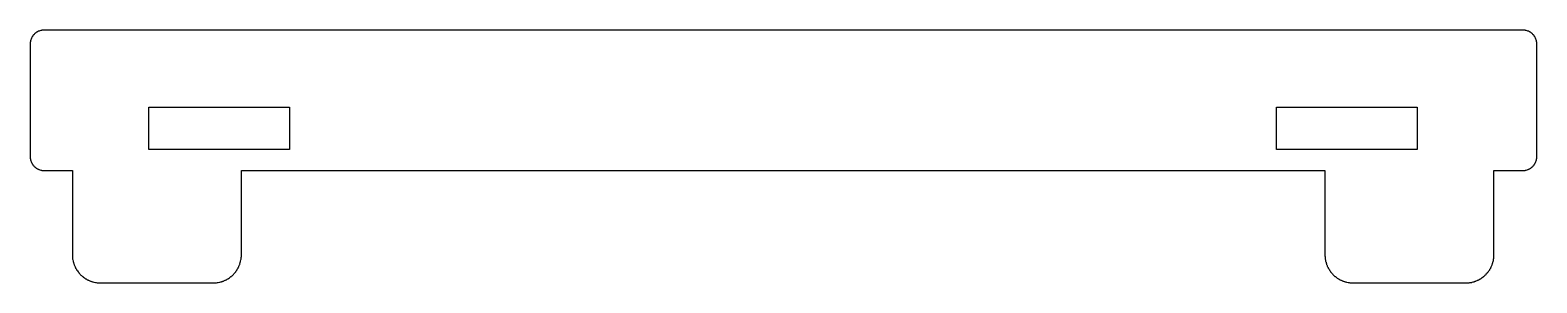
# Model space of a CAD drawing. Header units: metres. Extents: x -3 to 104, y 0 to 18.
import ezdxf

# ---------------------------------------------------------------- set-up
doc = ezdxf.new("R2010")
doc.units = ezdxf.units.M

msp = doc.modelspace()

# ---------------------------------------------------------------- linework, layer by layer
for p, q in [((-2.99, 17.14), (-3, 17.07)), ((-2.98, 17.17), (-2.99, 17.16)), ((-2.99, 17.16), (-2.99, 17.14)), ((-2.97, 17.22), (-2.98, 17.21)), ((-2.98, 17.21), (-2.98, 17.19)), ((-2.98, 17.19), (-2.98, 17.17)), ((-2.95, 17.31), (-2.97, 17.24)), ((-2.97, 17.24), (-2.97, 17.22)), ((-2.93, 17.36), (-2.95, 17.31)), ((-2.92, 17.39), (-2.93, 17.38)), ((-2.93, 17.38), (-2.93, 17.36)), ((-2.91, 17.41), (-2.92, 17.39)), ((-2.88, 17.47), (-2.91, 17.42)), ((-2.91, 17.42), (-2.91, 17.41)), ((-2.87, 17.5), (-2.88, 17.48)), ((-2.88, 17.48), (-2.88, 17.47)), ((-2.86, 17.51), (-2.87, 17.5)), ((-2.85, 17.53), (-2.86, 17.51)), ((-2.84, 17.54), (-2.85, 17.53)), ((-2.83, 17.56), (-2.84, 17.54)), ((-2.82, 17.57), (-2.83, 17.56)), ((-2.81, 17.59), (-2.82, 17.57)), ((-2.8, 17.6), (-2.81, 17.59)), ((-2.78, 17.63), (-2.8, 17.6)), ((-2.77, 17.64), (-2.78, 17.63)), ((-2.75, 17.66), (-2.77, 17.64)), ((-2.72, 17.69), (-2.75, 17.66)), ((-2.69, 17.72), (-2.72, 17.69)), ((-2.66, 17.75), (-2.69, 17.72)), ((-2.64, 17.77), (-2.66, 17.75)), ((-2.63, 17.78), (-2.64, 17.77)), ((-2.6, 17.8), (-2.63, 17.78)), ((-2.59, 17.81), (-2.6, 17.8)), ((-2.57, 17.82), (-2.59, 17.81)), ((-2.56, 17.83), (-2.57, 17.82)), ((-2.54, 17.84), (-2.56, 17.83)), ((-2.53, 17.85), (-2.54, 17.84)), ((-2.51, 17.86), (-2.53, 17.85)), ((-2.5, 17.87), (-2.51, 17.86)), ((-2.48, 17.88), (-2.5, 17.87)), ((-2.47, 17.88), (-2.48, 17.88)), ((-2.42, 17.91), (-2.47, 17.88)), ((-2.41, 17.91), (-2.42, 17.91)), ((-2.39, 17.92), (-2.41, 17.91)), ((-2.38, 17.93), (-2.39, 17.92)), ((-2.36, 17.93), (-2.38, 17.93)), ((-2.31, 17.95), (-2.36, 17.93)), ((-2.24, 17.97), (-2.31, 17.95)), ((-2.22, 17.97), (-2.24, 17.97)), ((-2.21, 17.98), (-2.22, 17.97)), ((-2.19, 17.98), (-2.21, 17.98)), ((-2.17, 17.98), (-2.19, 17.98)), ((-2.16, 17.99), (-2.17, 17.98)), ((-2.14, 17.99), (-2.16, 17.99)), ((-2.07, 18), (-2.14, 17.99)), ((-2.05, 18), (-2.07, 18)), ((-2.04, 18), (-2.05, 18)), ((-2.02, 18), (-2.04, 18)), ((103.02, 18), (-2.02, 18)), ((103.03, 18), (103.02, 18)), ((103.05, 18), (103.03, 18)), ((103.07, 18), (103.05, 18)), ((103.14, 17.99), (103.07, 18)), ((103.16, 17.99), (103.14, 17.99)), ((103.17, 17.98), (103.16, 17.99)), ((103.19, 17.98), (103.17, 17.98)), ((103.21, 17.98), (103.19, 17.98)), ((103.22, 17.97), (103.21, 17.98)), ((103.24, 17.97), (103.22, 17.97)), ((103.31, 17.95), (103.24, 17.97)), ((103.36, 17.93), (103.31, 17.95)), ((103.38, 17.93), (103.36, 17.93)), ((103.39, 17.92), (103.38, 17.93)), ((103.41, 17.91), (103.39, 17.92)), ((103.42, 17.91), (103.41, 17.91)), ((103.47, 17.88), (103.42, 17.91)), ((103.48, 17.88), (103.47, 17.88)), ((103.5, 17.87), (103.48, 17.88)), ((103.52, 17.86), (103.5, 17.87)), ((103.53, 17.85), (103.52, 17.86)), ((103.55, 17.84), (103.53, 17.85)), ((103.56, 17.83), (103.55, 17.84)), ((103.57, 17.82), (103.56, 17.83)), ((103.59, 17.81), (103.57, 17.82)), ((103.6, 17.8), (103.59, 17.81)), ((103.63, 17.78), (103.6, 17.8)), ((103.64, 17.77), (103.63, 17.78)), ((103.66, 17.75), (103.64, 17.77)), ((103.69, 17.72), (103.66, 17.75)), ((103.72, 17.69), (103.69, 17.72)), ((103.75, 17.66), (103.72, 17.69)), ((103.77, 17.64), (103.75, 17.66)), ((103.78, 17.63), (103.77, 17.64)), ((103.8, 17.6), (103.78, 17.63)), ((103.81, 17.59), (103.8, 17.6)), ((103.82, 17.57), (103.81, 17.59)), ((103.83, 17.56), (103.82, 17.57)), ((103.84, 17.54), (103.83, 17.56)), ((103.85, 17.53), (103.84, 17.54)), ((103.86, 17.51), (103.85, 17.53)), ((103.87, 17.5), (103.86, 17.51)), ((103.88, 17.48), (103.87, 17.5)), ((103.88, 17.47), (103.88, 17.48)), ((103.91, 17.42), (103.88, 17.47)), ((103.91, 17.41), (103.91, 17.42)), ((103.92, 17.39), (103.91, 17.41)), ((103.93, 17.38), (103.92, 17.39)), ((103.93, 17.36), (103.93, 17.38)), ((103.95, 17.31), (103.93, 17.36)), ((103.97, 17.24), (103.95, 17.31)), ((103.97, 17.22), (103.97, 17.24)), ((103.98, 17.21), (103.97, 17.22)), ((103.98, 17.19), (103.98, 17.21)), ((103.98, 17.17), (103.98, 17.19)), ((103.99, 17.16), (103.98, 17.17)), ((103.99, 17.14), (103.99, 17.16)), ((104, 17.07), (103.99, 17.14)), ((-3, 17.07), (-3, 17.05)), ((-3, 17.05), (-3, 17.04)), ((-3, 17.04), (-3, 17.02)), ((-3, 17.02), (-3, 8.98)), ((104, 17.05), (104, 17.07)), ((104, 17.04), (104, 17.05)), ((104, 17.02), (104, 17.04)), ((104, 8.98), (104, 17.02)), ((5.42, 9.5), (5.42, 12.5)), ((5.42, 12.5), (15.42, 12.5)), ((15.42, 12.5), (15.42, 9.5)), ((85.5, 9.5), (85.5, 12.5)), ((85.5, 12.5), (95.5, 12.5)), ((95.5, 12.5), (95.5, 9.5)), ((-3, 8.98), (-3, 8.96)), ((-3, 8.96), (-3, 8.95)), ((-3, 8.95), (-3, 8.93)), ((-3, 8.93), (-2.99, 8.86)), ((-2.99, 8.86), (-2.99, 8.84)), ((-2.99, 8.84), (-2.98, 8.83)), ((-2.98, 8.83), (-2.98, 8.81)), ((-2.98, 8.81), (-2.98, 8.79)), ((-2.98, 8.79), (-2.97, 8.78)), ((-2.97, 8.78), (-2.97, 8.76)), ((-2.97, 8.76), (-2.95, 8.69)), ((-2.95, 8.69), (-2.93, 8.64)), ((-2.93, 8.64), (-2.93, 8.62)), ((-2.93, 8.62), (-2.92, 8.61)), ((-2.92, 8.61), (-2.91, 8.59)), ((-2.91, 8.59), (-2.91, 8.58)), ((-2.91, 8.58), (-2.88, 8.53)), ((15.42, 9.5), (5.42, 9.5)), ((95.5, 9.5), (85.5, 9.5)), ((103.88, 8.53), (103.91, 8.58)), ((103.91, 8.59), (103.92, 8.61)), ((103.91, 8.58), (103.91, 8.59)), ((103.92, 8.61), (103.93, 8.62)), ((103.93, 8.64), (103.95, 8.69)), ((103.93, 8.62), (103.93, 8.64)), ((103.95, 8.69), (103.97, 8.76)), ((103.97, 8.78), (103.98, 8.79)), ((103.97, 8.76), (103.97, 8.78)), ((103.98, 8.83), (103.99, 8.84)), ((103.98, 8.81), (103.98, 8.83)), ((103.98, 8.79), (103.98, 8.81)), ((103.99, 8.86), (104, 8.93)), ((103.99, 8.84), (103.99, 8.86)), ((104, 8.96), (104, 8.98)), ((104, 8.95), (104, 8.96)), ((104, 8.93), (104, 8.95)), ((-2.88, 8.53), (-2.88, 8.52)), ((-2.88, 8.52), (-2.87, 8.5)), ((-2.87, 8.5), (-2.86, 8.49)), ((-2.86, 8.49), (-2.85, 8.47)), ((-2.85, 8.47), (-2.84, 8.46)), ((-2.84, 8.46), (-2.83, 8.44)), ((-2.83, 8.44), (-2.82, 8.43)), ((-2.82, 8.43), (-2.81, 8.41)), ((-2.81, 8.41), (-2.8, 8.4)), ((-2.8, 8.4), (-2.78, 8.37)), ((-2.78, 8.37), (-2.77, 8.36)), ((-2.77, 8.36), (-2.75, 8.34)), ((-2.75, 8.34), (-2.72, 8.31)), ((-2.72, 8.31), (-2.69, 8.28)), ((-2.69, 8.28), (-2.66, 8.25)), ((-2.66, 8.25), (-2.64, 8.23)), ((-2.64, 8.23), (-2.63, 8.22)), ((-2.63, 8.22), (-2.6, 8.2)), ((-2.6, 8.2), (-2.59, 8.19)), ((-2.59, 8.19), (-2.57, 8.18)), ((-2.57, 8.18), (-2.56, 8.17)), ((-2.56, 8.17), (-2.54, 8.16)), ((-2.54, 8.16), (-2.53, 8.15)), ((-2.53, 8.15), (-2.51, 8.14)), ((-2.51, 8.14), (-2.5, 8.13)), ((-2.5, 8.13), (-2.48, 8.12)), ((-2.48, 8.12), (-2.47, 8.12)), ((-2.47, 8.12), (-2.42, 8.09)), ((-2.42, 8.09), (-2.41, 8.09)), ((-2.41, 8.09), (-2.39, 8.08)), ((-2.39, 8.08), (-2.38, 8.07)), ((-2.38, 8.07), (-2.36, 8.07)), ((-2.36, 8.07), (-2.31, 8.05)), ((-2.31, 8.05), (-2.24, 8.03)), ((-2.24, 8.03), (-2.22, 8.03)), ((-2.22, 8.03), (-2.21, 8.02)), ((-2.21, 8.02), (-2.19, 8.02)), ((-2.19, 8.02), (-2.17, 8.02)), ((-2.17, 8.02), (-2.16, 8.01)), ((-2.16, 8.01), (-2.14, 8.01)), ((-2.14, 8.01), (-2.07, 8)), ((-2.07, 8), (-2.05, 8)), ((-2.05, 8), (-2.04, 8)), ((-2.04, 8), (-2.02, 8)), ((-2.02, 8), (0, 8)), ((0, 8), (0, 1.96)), ((12, 1.96), (12, 8)), ((12, 8), (88.95, 8)), ((88.95, 8), (88.95, 1.96)), ((100.95, 2), (100.95, 8)), ((100.95, 8), (103.02, 8)), ((103.02, 8), (103.03, 8)), ((103.03, 8), (103.05, 8)), ((103.05, 8), (103.07, 8)), ((103.07, 8), (103.14, 8.01)), ((103.14, 8.01), (103.16, 8.01)), ((103.16, 8.01), (103.17, 8.02)), ((103.17, 8.02), (103.19, 8.02)), ((103.19, 8.02), (103.21, 8.02)), ((103.21, 8.02), (103.22, 8.03)), ((103.22, 8.03), (103.24, 8.03)), ((103.24, 8.03), (103.31, 8.05)), ((103.31, 8.05), (103.36, 8.07)), ((103.36, 8.07), (103.38, 8.07)), ((103.38, 8.07), (103.39, 8.08)), ((103.39, 8.08), (103.41, 8.09)), ((103.41, 8.09), (103.42, 8.09)), ((103.42, 8.09), (103.47, 8.12)), ((103.47, 8.12), (103.48, 8.12)), ((103.48, 8.12), (103.5, 8.13)), ((103.5, 8.13), (103.52, 8.14)), ((103.52, 8.14), (103.53, 8.15)), ((103.53, 8.15), (103.55, 8.16)), ((103.55, 8.16), (103.56, 8.17)), ((103.56, 8.17), (103.57, 8.18)), ((103.57, 8.18), (103.59, 8.19)), ((103.59, 8.19), (103.6, 8.2)), ((103.6, 8.2), (103.63, 8.22)), ((103.63, 8.22), (103.64, 8.23)), ((103.64, 8.23), (103.66, 8.25)), ((103.66, 8.25), (103.69, 8.28)), ((103.69, 8.28), (103.72, 8.31)), ((103.72, 8.31), (103.75, 8.34)), ((103.75, 8.34), (103.77, 8.36)), ((103.77, 8.36), (103.78, 8.37)), ((103.78, 8.37), (103.8, 8.4)), ((103.8, 8.4), (103.81, 8.41)), ((103.81, 8.41), (103.82, 8.43)), ((103.82, 8.43), (103.83, 8.44)), ((103.83, 8.44), (103.84, 8.46)), ((103.84, 8.46), (103.85, 8.47)), ((103.85, 8.47), (103.86, 8.49)), ((103.86, 8.49), (103.87, 8.5)), ((103.87, 8.5), (103.88, 8.52)), ((103.88, 8.52), (103.88, 8.53)), ((0, 1.96), (0, 1.93)), ((0, 1.93), (0, 1.86)), ((0, 1.86), (0.01, 1.83)), ((0.01, 1.83), (0.01, 1.79)), ((0.01, 1.79), (0.01, 1.76)), ((0.01, 1.76), (0.02, 1.69)), ((0.02, 1.69), (0.03, 1.65)), ((0.03, 1.65), (0.05, 1.55)), ((0.05, 1.55), (0.06, 1.52)), ((0.06, 1.52), (0.08, 1.45)), ((0.08, 1.45), (0.09, 1.42)), ((0.09, 1.42), (0.1, 1.38)), ((0.1, 1.38), (0.11, 1.35)), ((0.11, 1.35), (0.12, 1.32)), ((0.12, 1.32), (0.13, 1.28)), ((0.13, 1.28), (0.15, 1.25)), ((0.15, 1.25), (0.17, 1.19)), ((0.17, 1.19), (0.19, 1.15)), ((0.19, 1.15), (0.2, 1.12)), ((0.2, 1.12), (0.22, 1.09)), ((0.22, 1.09), (0.23, 1.06)), ((11.77, 1.06), (11.78, 1.09)), ((11.78, 1.09), (11.8, 1.12)), ((11.8, 1.12), (11.81, 1.15)), ((11.81, 1.15), (11.83, 1.19)), ((11.83, 1.19), (11.85, 1.25)), ((11.85, 1.25), (11.87, 1.28)), ((11.87, 1.28), (11.88, 1.32)), ((11.88, 1.32), (11.89, 1.35)), ((11.89, 1.35), (11.9, 1.38)), ((11.9, 1.38), (11.91, 1.42)), ((11.91, 1.42), (11.92, 1.45)), ((11.92, 1.45), (11.94, 1.52)), ((11.94, 1.52), (11.95, 1.55)), ((11.95, 1.55), (11.97, 1.65)), ((11.97, 1.65), (11.98, 1.69)), ((11.98, 1.69), (11.99, 1.76)), ((11.99, 1.83), (12, 1.86)), ((11.99, 1.79), (11.99, 1.83)), ((11.99, 1.76), (11.99, 1.79)), ((12, 1.93), (12, 1.96)), ((12, 1.86), (12, 1.93)), ((88.95, 1.96), (88.95, 1.93)), ((88.95, 1.93), (88.96, 1.86)), ((88.96, 1.86), (88.96, 1.83)), ((88.96, 1.83), (88.96, 1.79)), ((88.96, 1.79), (88.96, 1.76)), ((88.96, 1.76), (88.97, 1.69)), ((88.97, 1.69), (88.98, 1.65)), ((88.98, 1.65), (88.99, 1.62)), ((88.99, 1.62), (88.99, 1.58)), ((88.99, 1.58), (89, 1.55)), ((89, 1.55), (89.01, 1.52)), ((89.01, 1.52), (89.03, 1.45)), ((89.03, 1.45), (89.04, 1.42)), ((89.04, 1.42), (89.06, 1.35)), ((89.06, 1.35), (89.07, 1.32)), ((89.07, 1.32), (89.08, 1.28)), ((89.08, 1.28), (89.1, 1.25)), ((89.1, 1.25), (89.12, 1.19)), ((89.12, 1.19), (89.14, 1.15)), ((89.14, 1.15), (89.15, 1.12)), ((89.15, 1.12), (89.17, 1.09)), ((89.17, 1.09), (89.18, 1.06)), ((100.72, 1.06), (100.73, 1.09)), ((100.73, 1.09), (100.75, 1.12)), ((100.75, 1.12), (100.76, 1.15)), ((100.76, 1.15), (100.78, 1.19)), ((100.78, 1.19), (100.81, 1.25)), ((100.81, 1.25), (100.82, 1.28)), ((100.82, 1.28), (100.83, 1.32)), ((100.83, 1.32), (100.84, 1.35)), ((100.84, 1.35), (100.85, 1.38)), ((100.85, 1.38), (100.87, 1.45)), ((100.87, 1.45), (100.88, 1.48)), ((100.88, 1.48), (100.89, 1.52)), ((100.89, 1.52), (100.9, 1.55)), ((100.9, 1.55), (100.91, 1.58)), ((100.91, 1.58), (100.92, 1.65)), ((100.92, 1.65), (100.93, 1.69)), ((100.93, 1.69), (100.94, 1.76)), ((100.94, 1.86), (100.95, 1.93)), ((100.94, 1.83), (100.94, 1.86)), ((100.94, 1.79), (100.94, 1.83)), ((100.94, 1.76), (100.94, 1.79)), ((100.95, 1.96), (100.95, 2)), ((100.95, 1.93), (100.95, 1.96)), ((0.23, 1.06), (0.25, 1.03)), ((0.25, 1.03), (0.27, 1)), ((0.27, 1), (0.29, 0.97)), ((0.29, 0.97), (0.3, 0.94)), ((0.3, 0.94), (0.32, 0.91)), ((0.32, 0.91), (0.36, 0.85)), ((0.36, 0.85), (0.4, 0.8)), ((0.4, 0.8), (0.45, 0.74)), ((0.45, 0.74), (0.47, 0.71)), ((0.47, 0.71), (0.49, 0.69)), ((0.49, 0.69), (0.51, 0.66)), ((0.51, 0.66), (0.54, 0.64)), ((0.54, 0.64), (0.56, 0.61)), ((0.56, 0.61), (0.61, 0.56)), ((0.61, 0.56), (0.64, 0.54)), ((0.64, 0.54), (0.66, 0.51)), ((0.66, 0.51), (0.69, 0.49)), ((0.69, 0.49), (0.71, 0.47)), ((0.71, 0.47), (0.74, 0.45)), ((0.74, 0.45), (0.8, 0.4)), ((0.8, 0.4), (0.85, 0.36)), ((0.85, 0.36), (0.91, 0.32)), ((0.91, 0.32), (0.94, 0.3)), ((0.94, 0.3), (0.97, 0.29)), ((0.97, 0.29), (1, 0.27)), ((1, 0.27), (1.03, 0.25)), ((1.03, 0.25), (1.06, 0.23)), ((1.06, 0.23), (1.09, 0.22)), ((1.09, 0.22), (1.12, 0.2)), ((1.12, 0.2), (1.15, 0.19)), ((1.15, 0.19), (1.19, 0.17)), ((1.19, 0.17), (1.25, 0.15)), ((1.25, 0.15), (1.28, 0.13)), ((1.28, 0.13), (1.32, 0.12)), ((1.32, 0.12), (1.35, 0.11)), ((1.35, 0.11), (1.38, 0.1)), ((1.38, 0.1), (1.42, 0.09)), ((1.42, 0.09), (1.45, 0.08)), ((1.45, 0.08), (1.52, 0.06)), ((1.52, 0.06), (1.55, 0.05)), ((1.55, 0.05), (1.65, 0.03)), ((1.65, 0.03), (1.69, 0.02)), ((1.69, 0.02), (1.76, 0.01)), ((1.76, 0.01), (1.79, 0.01)), ((1.79, 0.01), (1.83, 0.01)), ((1.83, 0.01), (1.86, 0)), ((1.86, 0), (1.93, 0)), ((1.93, 0), (1.96, 0)), ((1.96, 0), (10.04, 0)), ((10.04, 0), (10.07, 0)), ((10.07, 0), (10.14, 0)), ((10.14, 0), (10.17, 0.01)), ((10.17, 0.01), (10.21, 0.01)), ((10.21, 0.01), (10.24, 0.01)), ((10.24, 0.01), (10.31, 0.02)), ((10.31, 0.02), (10.35, 0.03)), ((10.35, 0.03), (10.45, 0.05)), ((10.45, 0.05), (10.48, 0.06)), ((10.48, 0.06), (10.55, 0.08)), ((10.55, 0.08), (10.59, 0.09)), ((10.59, 0.09), (10.62, 0.1)), ((10.62, 0.1), (10.65, 0.11)), ((10.65, 0.11), (10.68, 0.12)), ((10.68, 0.12), (10.72, 0.13)), ((10.72, 0.13), (10.75, 0.15)), ((10.75, 0.15), (10.81, 0.17)), ((10.81, 0.17), (10.85, 0.19)), ((10.85, 0.19), (10.88, 0.2)), ((10.88, 0.2), (10.91, 0.22)), ((10.91, 0.22), (10.94, 0.23)), ((10.94, 0.23), (10.97, 0.25)), ((10.97, 0.25), (11, 0.27)), ((11, 0.27), (11.03, 0.29)), ((11.03, 0.29), (11.06, 0.3)), ((11.06, 0.3), (11.09, 0.32)), ((11.09, 0.32), (11.15, 0.36)), ((11.15, 0.36), (11.2, 0.4)), ((11.2, 0.4), (11.26, 0.45)), ((11.26, 0.45), (11.29, 0.47)), ((11.29, 0.47), (11.31, 0.49)), ((11.31, 0.49), (11.34, 0.51)), ((11.34, 0.51), (11.36, 0.54)), ((11.36, 0.54), (11.39, 0.56)), ((11.39, 0.56), (11.44, 0.61)), ((11.44, 0.61), (11.46, 0.64)), ((11.46, 0.64), (11.49, 0.66)), ((11.49, 0.66), (11.51, 0.69)), ((11.51, 0.69), (11.53, 0.71)), ((11.53, 0.71), (11.55, 0.74)), ((11.55, 0.74), (11.6, 0.8)), ((11.6, 0.8), (11.64, 0.85)), ((11.64, 0.85), (11.68, 0.91)), ((11.68, 0.91), (11.7, 0.94)), ((11.7, 0.94), (11.71, 0.97)), ((11.71, 0.97), (11.73, 1)), ((11.73, 1), (11.75, 1.03)), ((11.75, 1.03), (11.77, 1.06)), ((89.18, 1.06), (89.2, 1.03)), ((89.2, 1.03), (89.22, 1)), ((89.22, 1), (89.24, 0.97)), ((89.24, 0.97), (89.27, 0.91)), ((89.27, 0.91), (89.31, 0.85)), ((89.31, 0.85), (89.35, 0.8)), ((89.35, 0.8), (89.4, 0.74)), ((89.4, 0.74), (89.42, 0.71)), ((89.42, 0.71), (89.44, 0.69)), ((89.44, 0.69), (89.46, 0.66)), ((89.46, 0.66), (89.49, 0.64)), ((89.49, 0.64), (89.51, 0.61)), ((89.51, 0.61), (89.56, 0.56)), ((89.56, 0.56), (89.59, 0.54)), ((89.59, 0.54), (89.61, 0.51)), ((89.61, 0.51), (89.64, 0.49)), ((89.64, 0.49), (89.66, 0.47)), ((89.66, 0.47), (89.69, 0.45)), ((89.69, 0.45), (89.75, 0.4)), ((89.75, 0.4), (89.8, 0.36)), ((89.8, 0.36), (89.83, 0.34)), ((89.83, 0.34), (89.86, 0.32)), ((89.86, 0.32), (89.89, 0.3)), ((89.89, 0.3), (89.92, 0.29)), ((89.92, 0.29), (89.95, 0.27)), ((89.95, 0.27), (90.01, 0.23)), ((90.01, 0.23), (90.04, 0.22)), ((90.04, 0.22), (90.07, 0.2)), ((90.07, 0.2), (90.1, 0.19)), ((90.1, 0.19), (90.14, 0.17)), ((90.14, 0.17), (90.2, 0.15)), ((90.2, 0.15), (90.23, 0.13)), ((90.23, 0.13), (90.27, 0.12)), ((90.27, 0.12), (90.33, 0.1)), ((90.33, 0.1), (90.37, 0.09)), ((90.37, 0.09), (90.4, 0.08)), ((90.4, 0.08), (90.43, 0.07)), ((90.43, 0.07), (90.47, 0.06)), ((90.47, 0.06), (90.5, 0.05)), ((90.5, 0.05), (90.6, 0.03)), ((90.6, 0.03), (90.64, 0.02)), ((90.64, 0.02), (90.67, 0.02)), ((90.67, 0.02), (90.71, 0.01)), ((90.71, 0.01), (90.74, 0.01)), ((90.74, 0.01), (90.78, 0.01)), ((90.78, 0.01), (90.81, 0)), ((90.81, 0), (90.85, 0)), ((90.85, 0), (90.88, 0)), ((90.88, 0), (90.92, 0)), ((90.92, 0), (98.99, 0)), ((98.99, 0), (99.02, 0)), ((99.02, 0), (99.09, 0)), ((99.09, 0), (99.12, 0.01)), ((99.12, 0.01), (99.16, 0.01)), ((99.16, 0.01), (99.19, 0.01)), ((99.19, 0.01), (99.23, 0.02)), ((99.23, 0.02), (99.26, 0.02)), ((99.26, 0.02), (99.3, 0.03)), ((99.3, 0.03), (99.33, 0.04)), ((99.33, 0.04), (99.37, 0.04)), ((99.37, 0.04), (99.4, 0.05)), ((99.4, 0.05), (99.47, 0.07)), ((99.47, 0.07), (99.5, 0.08)), ((99.5, 0.08), (99.54, 0.09)), ((99.54, 0.09), (99.57, 0.1)), ((99.57, 0.1), (99.6, 0.11)), ((99.6, 0.11), (99.63, 0.12)), ((99.63, 0.12), (99.67, 0.13)), ((99.67, 0.13), (99.7, 0.15)), ((99.7, 0.15), (99.76, 0.17)), ((99.76, 0.17), (99.79, 0.19)), ((99.79, 0.19), (99.83, 0.2)), ((99.83, 0.2), (99.86, 0.22)), ((99.86, 0.22), (99.89, 0.23)), ((99.89, 0.23), (99.92, 0.25)), ((99.92, 0.25), (99.95, 0.27)), ((99.95, 0.27), (99.98, 0.29)), ((99.98, 0.29), (100.01, 0.3)), ((100.01, 0.3), (100.04, 0.32)), ((100.04, 0.32), (100.07, 0.34)), ((100.07, 0.34), (100.1, 0.36)), ((100.1, 0.36), (100.13, 0.38)), ((100.13, 0.38), (100.15, 0.4)), ((100.15, 0.4), (100.18, 0.42)), ((100.18, 0.42), (100.21, 0.45)), ((100.21, 0.45), (100.26, 0.49)), ((100.26, 0.49), (100.31, 0.54)), ((100.31, 0.54), (100.34, 0.56)), ((100.34, 0.56), (100.36, 0.59)), ((100.36, 0.59), (100.39, 0.61)), ((100.39, 0.61), (100.41, 0.64)), ((100.41, 0.64), (100.44, 0.66)), ((100.44, 0.66), (100.46, 0.69)), ((100.46, 0.69), (100.48, 0.71)), ((100.48, 0.71), (100.5, 0.74)), ((100.5, 0.74), (100.53, 0.77)), ((100.53, 0.77), (100.55, 0.8)), ((100.55, 0.8), (100.57, 0.82)), ((100.57, 0.82), (100.59, 0.85)), ((100.59, 0.85), (100.61, 0.88)), ((100.61, 0.88), (100.63, 0.91)), ((100.63, 0.91), (100.65, 0.94)), ((100.65, 0.94), (100.66, 0.97)), ((100.66, 0.97), (100.7, 1.03)), ((100.7, 1.03), (100.72, 1.06))]:
    msp.add_line(p, q)

doc.saveas('drawing.dxf')
